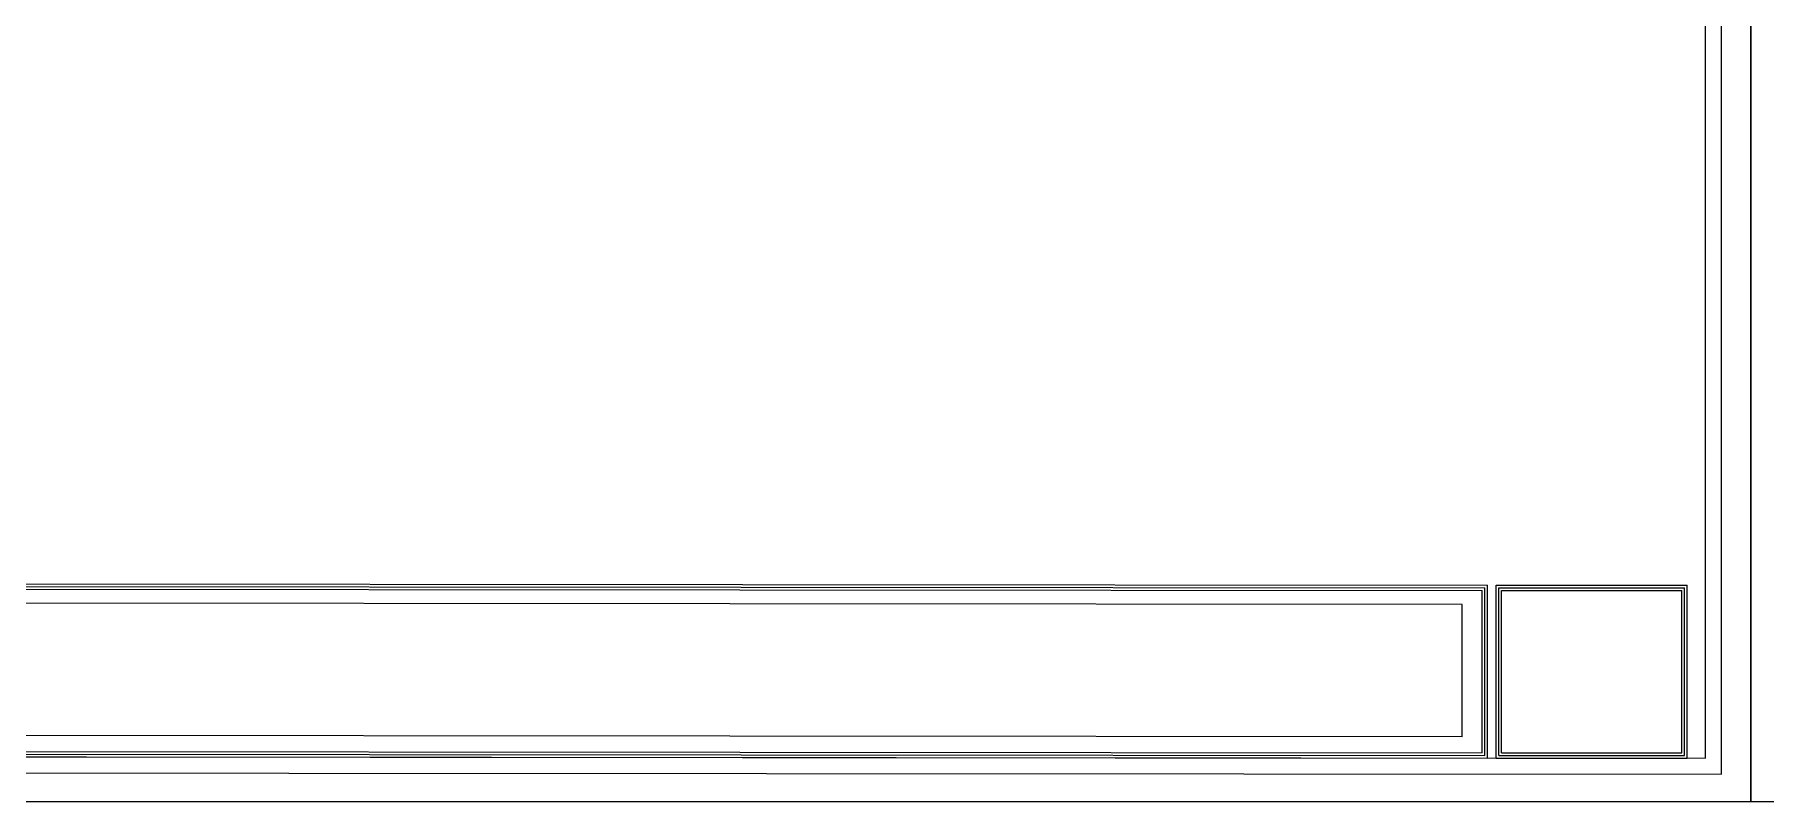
# Model space of a CAD drawing. Header units: millimetres. Extents: x 1373 to 40779, y 1939 to 6439.
# Drawn here: x 20984 to 22986, y 1939 to 2825 of the extents above; entities that cross this region are included whole.
import ezdxf

# ---------------------------------------------------------------- set-up
doc = ezdxf.new("R2010")
doc.units = ezdxf.units.MM
doc.layers.add('A-ANNO-DIMS', color=211, linetype='Continuous', lineweight=18)

msp = doc.modelspace()

# ---------------------------------------------------------------- linework, layer by layer
at = {"layer": 'A-ANNO-DIMS', "lineweight": 18, "ltscale": 2}
for p, q in [((19893.9, 2191.1), (22664.9, 2188.7)), ((19897, 2188), (22661.8, 2185.5)), ((19900.2, 2184.9), (22658.7, 2182.4)), ((22661.8, 1991.8), (22661.8, 2185.5)), ((22664.9, 1988.7), (22664.9, 2188.7)), ((22674.9, 2188.7), (22896, 2188.7)), ((22674.9, 1988.7), (22674.9, 2188.7)), ((22678, 2185.5), (22892.9, 2185.5)), ((22678, 1991.8), (22678, 2185.5)), ((22892.9, 1991.8), (22892.9, 2185.5)), ((22896, 1988.7), (22896, 2188.7)), ((22635.4, 2166.4), (19922.3, 2168.9)), ((22635.4, 2013.3), (22635.4, 2166.4)), ((22658.7, 1994.9), (22658.7, 2182.4)), ((22681.1, 2182.4), (22889.7, 2182.4)), ((22681.1, 1994.9), (22681.1, 2182.4)), ((22889.7, 1994.9), (22889.7, 2182.4)), ((22635.4, 2013.3), (19922.3, 2015.8)), ((19893.9, 1991.1), (22664.9, 1988.7)), ((19897, 1994.2), (22661.8, 1991.8)), ((19900.2, 1997.4), (22658.7, 1994.9)), ((22674.9, 1988.7), (22896, 1988.7)), ((22678, 1991.8), (22892.9, 1991.8)), ((22681.1, 1994.9), (22889.7, 1994.9))]:
    msp.add_line(p, q, dxfattribs=at)
for points in [[(19585.8, 1938.6), (22969.5, 1938.6), (22969.5, 6438.6), (19585.8, 6438.6)], [(22969.5, 1938.6), (26631.3, 1938.6), (26631.3, 6438.6), (22969.5, 6438.6)], [(19619.6, 1972.4), (22935.8, 1969.9), (22935.8, 6402.4), (19619.6, 6404.9)], [(19638.3, 1991.1), (22917, 1988.7), (22917, 6383.7), (19638.3, 6386.1)]]:
    msp.add_lwpolyline(points, close=True, dxfattribs=at)

doc.saveas('drawing.dxf')
